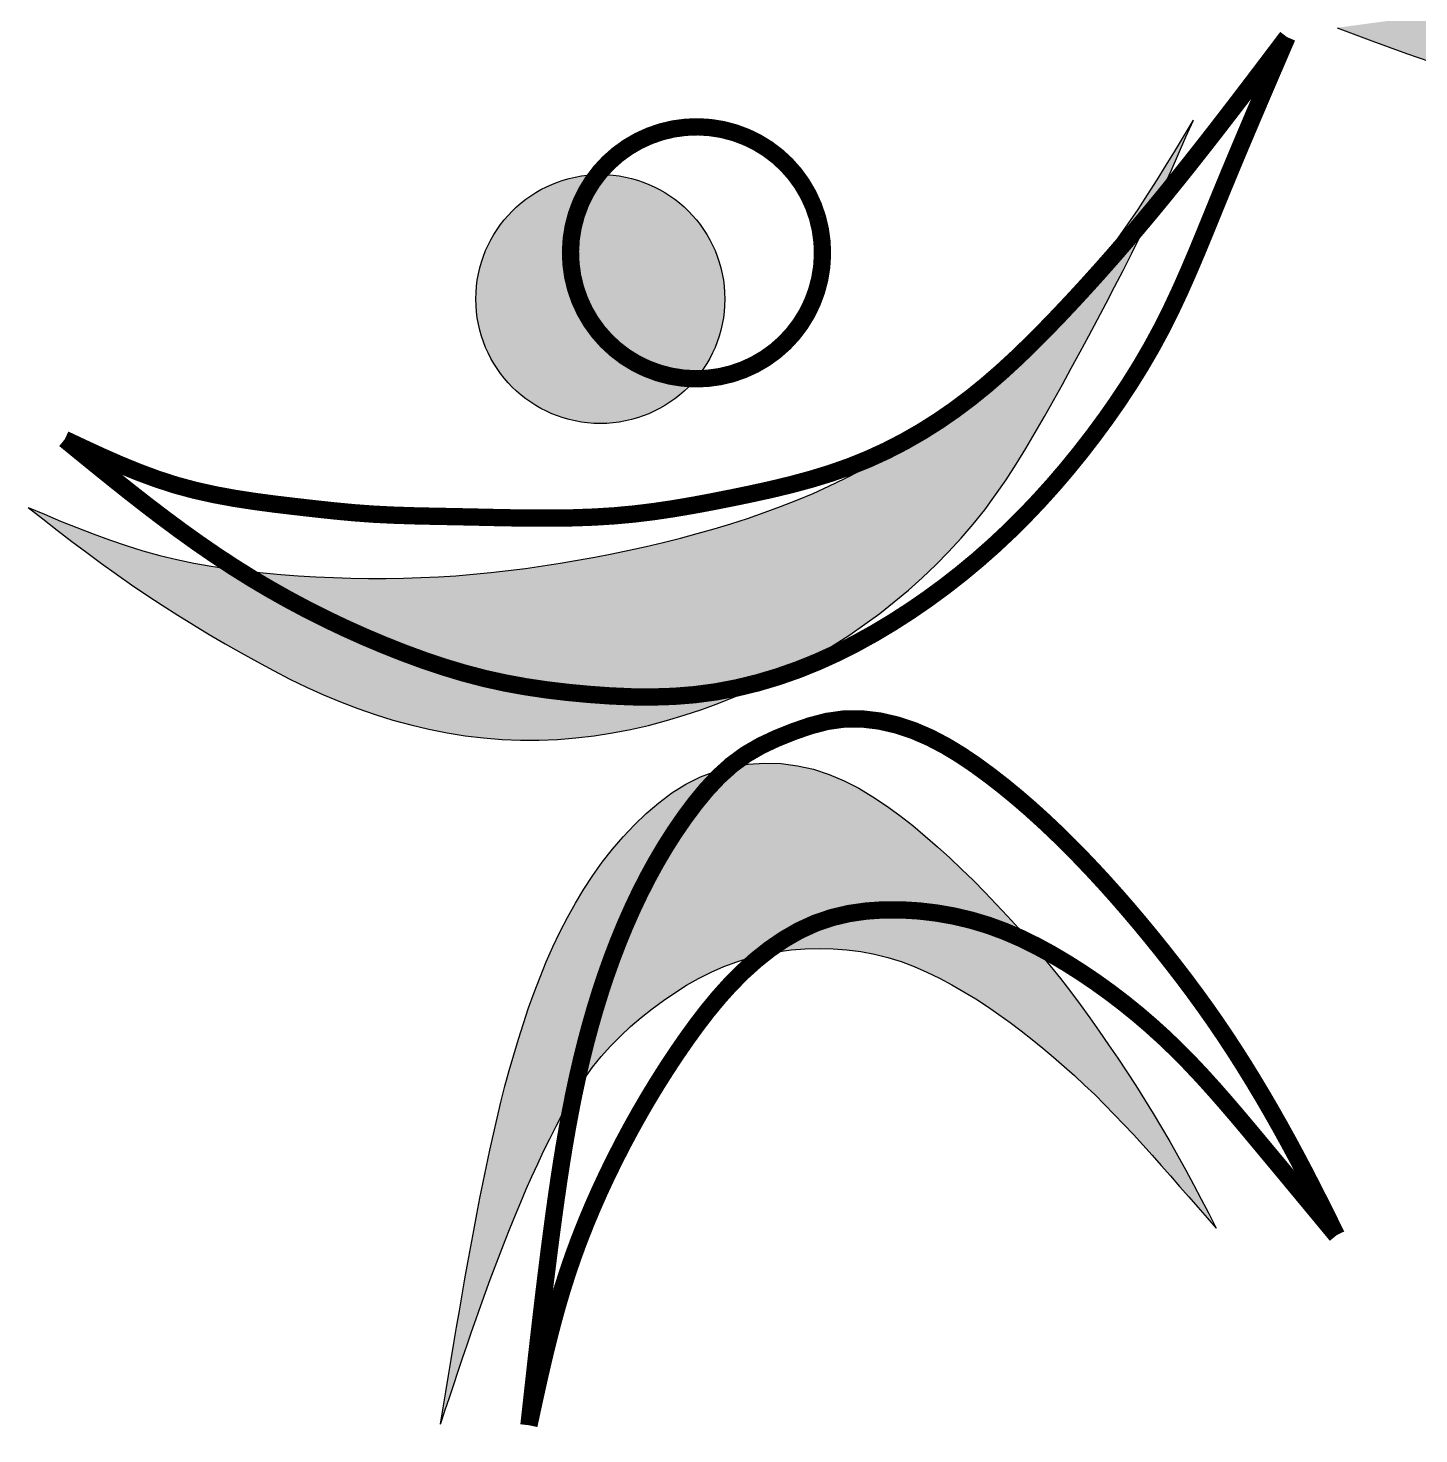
# Model space of a CAD drawing. Header units: millimetres. Extents: x -63 to 200, y -58 to -2.
# Drawn here: x 68.95 to 74.97, y -38.84 to -32.75 of the extents above; entities that cross this region are included whole.
import ezdxf

# ---------------------------------------------------------------- set-up
doc = ezdxf.new("R2010")
doc.units = ezdxf.units.MM

msp = doc.modelspace()

# ---------------------------------------------------------------- hatches: boundary and pattern name
at = {"true_color": 0xf1b432}
h = msp.add_hatch(color=40, dxfattribs=at)
h.dxf.hatch_style = 1
h.paths.add_polyline_path([(75.84218408596448, -33.11516543599858), (76.00008572384061, -33.14271823528684), (76.15858178113156, -33.16697216649609), (76.31744676873026, -33.18838960595647), (76.47648750065898, -33.20738003772288), (76.63566365527414, -33.22410264989991), (76.79498008385991, -33.23864266565503), (76.95444164441716, -33.25108529715793), (77.11405319494675, -33.2615157565783), (77.27381959344956, -33.2700192560858), (77.43374569792645, -33.27668100785014), (77.59383636637833, -33.28158622404101), (77.75409645680602, -33.28482011682806), (77.91453082721044, -33.28646789838101), (78.07513280697405, -33.28656924755052), (78.23579375030774, -33.28476108304284), (78.396351804507, -33.28047017804925), (78.55664465579947, -33.27312148473176), (78.71650999041273, -33.26213995525239), (78.8757854945744, -33.24695054177317), (79.03430885451209, -33.22697819645609), (79.19191775645339, -33.20164787146317), (79.3484716485705, -33.1705234988916), (79.50392381627296, -33.13376829060877), (79.65825283197381, -33.09170695076489), (79.81143726845416, -33.0446641858605), (79.96345569849505, -32.99296470239616), (80.1142866948776, -32.93693320687243), (80.2577064738159, -32.87938320825953), (80.21884445248108, -32.89024051893872), (80.05635711295928, -32.927603206007), (79.89266831547954, -32.95912577115632), (79.72842212752305, -32.98579310263296), (79.56372457951483, -33.00790680692557), (79.39864973425536, -33.0257278931431), (79.23327165454515, -33.03951737039452), (79.06766440318472, -33.04953624778879), (78.90190204297457, -33.05604553443487), (78.73605863671519, -33.05930623944173), (78.57020824720709, -33.05957937191834), (78.4044249372508, -33.05712594097364), (78.238773301422, -33.05220615314607), (78.07325558189808, -33.04507492969627), (77.9078488015774, -33.03598505418208), (77.74252991241251, -33.0251893041477), (77.57727586635603, -33.01294045713728), (77.41206361536054, -32.99949129069499), (77.24687011137864, -32.985094582365), (77.08167262886599, -32.97000134185378), (76.91648847320607, -32.95424314476076), (76.75141324396542, -32.93742238816949), (76.586551613191, -32.91909173732464), (76.42200825292984, -32.89880385747084), (76.25788783522893, -32.87611141385273), (76.09429503213528, -32.85056707171496), (75.9313345151183, -32.8217234989896), (75.76907564424263, -32.78929766454621), (75.6074571420406, -32.75361438248674), (75.4463875272731, -32.71513900247062), (75.28577531870106, -32.67433687415731), (75.24624522947522, -32.66381249263026), (75.14342287528729, -32.67805967682576), (75.01189547984193, -32.69609631501036), (74.88034521613011, -32.71399515957874), (74.74877970690741, -32.73180214173631), (74.61720657492924, -32.74956319268847), (74.76735664501273, -32.80559093085407), (74.91782391820401, -32.86053802021462), (75.06892559761093, -32.91332381196507), (75.22097888634131, -32.96286765730036), (75.37430057989496, -33.00809006635851), (75.52906602488463, -33.04831372786455), (75.68510235661013, -33.0838513923012)])
h.paths.add_polyline_path([(77.08167262886599, -32.97000134185378), (77.24687011137863, -32.985094582365), (77.41206361536054, -32.99949129069499), (77.57727586635603, -33.01294045713728), (77.74252991241251, -33.0251893041477), (77.9078488015774, -33.03598505418208), (78.07325558189808, -33.04507492969627), (78.238773301422, -33.05220615314607), (78.4044249372508, -33.05712594097364), (78.57020824720709, -33.05957937191834), (78.73605863671519, -33.05930623944173), (78.90190204297457, -33.05604553443487), (79.06766440318472, -33.04953624778879), (79.23327165454515, -33.03951737039452), (79.39864973425536, -33.0257278931431), (79.56372457951483, -33.00790680692557), (79.72842212752305, -32.98579310263296), (79.89266831547954, -32.95912577115632), (80.05635711295926, -32.927603206007), (80.21884445248108, -32.89024051893872), (80.2577064738159, -32.87938320825953), (80.2639088217259, -32.87689439453901), (80.41211553547888, -32.8129323884607), (80.5580382781699, -32.74427093547453), (80.70066055518457, -32.6699415189654), (80.83896587190851, -32.58897562231822), (80.97193773372733, -32.5004047289179), (81.0985605020681, -32.4032617842284), (81.21814922310548, -32.29714452790164), (81.33084857461796, -32.18306767183088), (81.43693125629424, -32.06226458338512), (81.53666996782296, -31.93596862993334), (81.63034191369381, -31.8054043959364), (81.71839398041823, -31.67146564067576), (81.80149037978615, -31.53462240927908), (81.88030954034143, -31.39531702879209), (81.95552989062794, -31.25399182626062), (82.02782558910094, -31.1110869718632), (82.0975537350079, -30.9668824857982), (82.16454137803375, -30.82139065458909), (82.22856514081083, -30.67459829351836), (82.28940164597145, -30.52649221786853), (82.34682751614801, -30.37705924292219), (82.40061938273118, -30.22628618875556), (82.45060021802206, -30.07418524025017), (82.49674752895237, -29.92085316717635), (82.53907099576035, -29.7664043494386), (82.5775802986842, -29.61095316694139), (82.6122851179621, -29.4546139995893), (82.64320221710574, -29.29750056135286), (82.67043881190367, -29.13971806233475), (82.6941645710963, -28.98136584112494), (82.71455040486174, -28.82254311959957), (82.73176722337817, -28.66334911963497), (82.74598593682376, -28.50388306310744), (82.75741020768105, -28.34424052340805), (82.76657009956664, -28.18448071405015), (82.77418303076857, -28.02464197793097), (82.78096864688686, -27.86476240983297), (82.7876465935215, -27.70488010453955), (82.79493177327649, -27.54503288820158), (82.80317258838642, -27.38523782924857), (82.81209646134953, -27.22547682527491), (82.82137069640027, -27.06572836891879), (82.83066259777331, -26.90597095281739), (82.83964079643057, -26.74618338794122), (82.8480211026887, -26.5863558054008), (82.85557818549032, -26.42649245875238), (82.86209041224053, -26.26659848895572), (82.8673361503445, -26.10667903697058), (82.87012900700022, -25.98783559122541), (82.83972841951903, -26.13926222423957), (82.80896867977351, -26.29147036665022), (82.77762623545944, -26.44353995961973), (82.74530590292613, -26.5954058474201), (82.71161249861439, -26.74700287432327), (82.6762047542604, -26.89826463218957), (82.63894939068338, -27.04911988145227), (82.59976327570975, -27.19949621766785), (82.55856327716586, -27.34932123639319), (82.51526626287824, -27.49852253318435), (82.46978910067325, -27.64702770359824), (82.42204883382772, -27.79476443516744), (82.37204279108457, -27.9417025033453), (82.319975512431, -28.08792030960238), (82.26608451747902, -28.23351354426497), (82.21060732584057, -28.37857789765918), (82.15378145712765, -28.52320906011111), (82.0958444309524, -28.66750272194699), (82.03700894199456, -28.81154084358121), (81.97701440989202, -28.95514363146226), (81.91517562795808, -29.09789644419025), (81.85079233021531, -29.23937631153201), (81.7831642506864, -29.37916026325438), (81.71159112339399, -29.51682532912434), (81.63538363359481, -29.65195339830842), (81.55428389555763, -29.78431779830625), (81.46859778499011, -29.91394201492203), (81.37866919054261, -30.04086640147272), (81.28484200086558, -30.16513131127527), (81.18746010460936, -30.28677709764666), (81.08686739042429, -30.40584411390387), (81.00314841393663, -30.500138406292), (80.98341462295767, -30.52588015913627), (80.89603602821398, -30.62550015201354), (80.80331042841851, -30.72066319582751), (80.70685043362059, -30.8124977493467), (80.60826865386949, -30.90213227133964), (80.60197204029885, -30.90773147213501), (80.54350887897306, -30.96194627611353), (80.4268684360288, -31.06454593800152), (80.30747958009813, -31.1639546435056), (80.21220879830722, -31.23886155909722), (80.20353043088222, -31.24582620964607), (80.19811644965408, -31.24994170718885), (80.18529790729745, -31.26002032155797), (80.16990561093768, -31.27138648738379), (80.0976333172168, -31.3263250685656), (79.98923317061647, -31.40377423812468), (79.87834600786707, -31.47768058257255), (79.76498831687654, -31.54755088903211), (79.6491765855529, -31.61289194462624), (79.53092730180406, -31.67321053647785), (79.52054895540988, -31.6779269064781), (79.3878654431495, -31.74050575409257), (79.2443751257901, -31.80100145967011), (79.09853263275224, -31.85553205217433), (78.95067260812685, -31.9040452701983), (78.8011290120653, -31.94650114969671), (78.65021204302354, -31.9832869663421), (78.6149228544512, -31.99072284007293), (78.52647680884724, -32.01673984621829), (78.39905573578717, -32.05458405996978), (78.27169918197319, -32.09222193224548), (78.14424088454166, -32.1291442862658), (78.0165145806291, -32.1648419452511), (77.888354007372, -32.19880573242175), (77.75960203761069, -32.23055522298413), (77.63025302489952, -32.26008673388449), (77.50042598896422, -32.28778893279088), (77.37024365843824, -32.3140621600857), (77.239828761955, -32.33930675615132), (77.10930142467674, -32.36391464165012), (76.97872090207167, -32.38808088244895), (76.84808502486095, -32.4118018945579), (76.7173889092811, -32.43506531524549), (76.58662767156868, -32.45785878178026), (76.4557964279602, -32.48016993143074), (76.32489029469214, -32.50198640146547), (76.19390438800119, -32.52329582915296), (76.06283402048656, -32.54408676702514), (75.93168014005902, -32.5643740342747), (75.8004500320768, -32.58420198947017), (75.66915131929544, -32.60361656381699), (75.5377916244703, -32.62266368852055), (75.40637857035694, -32.64138929478626), (75.27491977971079, -32.65983931381952), (75.24624522947524, -32.66381249263026), (75.28577531870106, -32.67433687415731), (75.4463875272731, -32.71513900247062), (75.6074571420406, -32.75361438248674), (75.76907564424263, -32.78929766454621), (75.9313345151183, -32.8217234989896), (76.09429503213528, -32.85056707171496), (76.25788783522893, -32.87611141385273), (76.42200825292984, -32.89880385747084), (76.586551613191, -32.91909173732464), (76.75141324396542, -32.93742238816949), (76.91648847320607, -32.95424314476076)])
h = msp.add_hatch(color=5)
h.dxf.hatch_style = 1
h.paths.add_polyline_path([(70.79944088320906, -35.12332016822012), (70.72383237133683, -35.12812098015667), (70.64815411439925, -35.13162477773153), (70.57241144214306, -35.13387426051447), (70.49660965461707, -35.13491296607585), (70.42075405187008, -35.13478443198598), (70.34484993395085, -35.13353219581526), (70.2689026009082, -35.131199795134), (70.19291735279093, -35.12783076751256), (70.11690228426049, -35.12346092493328), (70.04090727732125, -35.11801056004483), (69.96501436746689, -35.11131107854089), (69.88930641645399, -35.10319160194652), (69.85784643200856, -35.0991421992837), (69.91414273517812, -35.13433342210209), (69.99302248615929, -35.18112619673688), (70.07300899098679, -35.22611653857504), (70.15404805135745, -35.26929193856054), (70.23608546896808, -35.31063988763732), (70.31906704551555, -35.35014787674935), (70.40293858269666, -35.38780339684058), (70.48764588220827, -35.42359393885497), (70.57313936098006, -35.45748252038126), (70.65940802532444, -35.48922752975135), (70.74646010048623, -35.51848544239809), (70.8343039521226, -35.5449119891852), (70.92294794589064, -35.56816290097637), (71.01239247990911, -35.58793716643598), (71.10255897102974, -35.60436258369455), (71.19332368910767, -35.61781206545562), (71.2845623741933, -35.62866140086812), (71.37615076503886, -35.63728622355089), (71.46796279414663, -35.64384575426019), (71.55986699993645, -35.64785293068106), (71.65173091830547, -35.64870057489983), (71.74342208515088, -35.64578150900279), (71.83480803636985, -35.63848855507629), (71.92574680864867, -35.62628860079062), (72.01602779707656, -35.60918373405972), (72.10541023270596, -35.58741123254437), (72.19223054416426, -35.56163181829535), (72.23022738865781, -35.5424671488559), (72.30066305051965, -35.50455983991614), (72.37004546215584, -35.46475254342289), (72.43829859415939, -35.42303111237276), (72.50534641712326, -35.37938139976236), (72.57111290164046, -35.33378925858831), (72.63552201830396, -35.28624054184723), (72.69849726637396, -35.23672169159147), (72.75994487731256, -35.18524073058119), (72.81974924318294, -35.13183297571593), (72.87779335455487, -35.0765354954341), (72.9339602019981, -35.01938535817412), (72.98813277608241, -34.9604196323744), (73.04019406737756, -34.89967538647337), (73.09002706645332, -34.83718968890943), (73.13755605782329, -34.77301888665586), (73.18296539620108, -34.707340743338), (73.22654042387026, -34.64038016974629), (73.26856670681481, -34.57236218110815), (73.30932981101873, -34.50351179265103), (73.34911530246599, -34.43405401960234), (73.38820874714058, -34.36421387718953), (73.42688082348397, -34.29420328952084), (73.46524356796607, -34.22409468145985), (73.50331312536882, -34.15387615706805), (73.5411043088838, -34.0835346494955), (73.57863193170292, -34.01305709189212), (73.61590926144147, -33.94243012089184), (73.65290447510927, -33.87163172258232), (73.6895346189361, -33.80063007370824), (73.72571397955275, -33.72939282159098), (73.76135684358995, -33.65788761355154), (73.79637749767855, -33.58608209691118), (73.82221791820383, -33.53175601763034), (73.81327248888097, -33.54262863500082), (73.7576320612487, -33.60914813867087), (73.70141713819643, -33.67519076594439), (73.6445977044267, -33.74072745607455), (73.58714374464198, -33.80572914831455), (73.52902524354482, -33.87016678191758), (73.47021218583764, -33.93401129613687), (73.41067455622299, -33.99723363022557), (73.35035594032986, -34.05976674273293), (73.28906970890377, -34.12135625029469), (73.22658915354147, -34.18169010713328), (73.16268755475828, -34.24045625152812), (73.09713819306945, -34.29734262175862), (73.02971434899037, -34.3520371561042), (72.9601953827024, -34.40422936929303), (72.94628392080264, -34.41382241793038), (72.93460271627082, -34.42268236327781), (72.87316181250615, -34.4672247110465), (72.81079206447482, -34.51047847128746), (72.74747443073714, -34.55232135617812), (72.68317012805784, -34.59259764007891), (72.61784037320167, -34.6311515973503), (72.55144718542425, -34.66782887500202), (72.48400415202491, -34.70256332645525), (72.41560682100514, -34.73542899775608), (72.3463580334951, -34.76651240974432), (72.27636063062494, -34.79590008325976), (72.20571745352481, -34.82367853914222), (72.13452110432023, -34.84993074359618), (72.06281999849527, -34.87472432272209), (71.99065063451197, -34.89812276543437), (71.91804951065332, -34.92018956058524), (71.84505312520234, -34.94098819702695), (71.77169797644207, -34.96058216361174), (71.69802056265549, -34.97903494919185), (71.6240573821256, -34.99641004261952), (71.54984493313545, -35.012770932747), (71.47541971396802, -35.02818110842652), (71.40081814082717, -35.04270370340581), (71.32606771082722, -35.05636326417784), (71.25117911838724, -35.06911164260978), (71.17616119798406, -35.08089264377592), (71.10102278409451, -35.09165007275056), (71.0257727111954, -35.101327734608), (70.95041981376357, -35.10986943442254), (70.87497292627586, -35.11721897726848)])
h.paths.add_polyline_path([(70.60424285173934, -35.76960356840709), (70.68232786756931, -35.78803143915814), (70.76098532050065, -35.80360089268126), (70.84012613663394, -35.81619400771157), (70.91966124206975, -35.82569286298414), (70.99949587348144, -35.83200406836728), (71.07951158111742, -35.83513636261284), (71.15958375204363, -35.83512505829867), (71.23958777331205, -35.83200546806313), (71.31939903197461, -35.82581290454459), (71.39889291508327, -35.8165826803814), (71.47795217561159, -35.8043614988058), (71.55649628181753, -35.78925283923039), (71.63445611889445, -35.77137783611222), (71.71176257565185, -35.75085762950043), (71.78834654089925, -35.72781335944413), (71.86414237635447, -35.70236407200846), (71.93911196938897, -35.6746122167137), (72.01323031125635, -35.64465234211735), (72.08647247335253, -35.61257894845517), (72.15881352707339, -35.57848653596297), (72.19223054416427, -35.56163181829535), (72.10541023270596, -35.58741123254437), (72.01602779707656, -35.60918373405972), (71.92574680864867, -35.62628860079062), (71.83480803636985, -35.63848855507629), (71.74342208515088, -35.64578150900279), (71.65173091830547, -35.64870057489983), (71.55986699993645, -35.64785293068106), (71.46796279414663, -35.64384575426019), (71.37615076503886, -35.63728622355089), (71.2845623741933, -35.62866140086812), (71.19332368910767, -35.61781206545562), (71.10255897102974, -35.60436258369455), (71.01239247990911, -35.58793716643598), (70.92294794589064, -35.56816290097637), (70.8343039521226, -35.5449119891852), (70.74646010048623, -35.51848544239809), (70.65940802532444, -35.48922752975135), (70.57313936098006, -35.45748252038126), (70.48764588220827, -35.42359393885497), (70.40293858269666, -35.38780339684058), (70.31906704551555, -35.35014787674935), (70.23608546896808, -35.31063988763732), (70.15404805135745, -35.26929193856054), (70.07300899098679, -35.22611653857504), (69.99302248615929, -35.18112619673688), (69.91414273517812, -35.13433342210209), (69.85784643200856, -35.0991421992837), (69.81386628603914, -35.09348125178678), (69.7387768379789, -35.0820091495867), (69.66412093402985, -35.06860441687137), (69.58998143594859, -35.05309617516582), (69.51644120549167, -35.03531354599512), (69.44357462498, -35.01510968474039), (69.37135573010029, -34.99262216624756), (69.29969296472476, -34.96817447681794), (69.22849364060266, -34.94209331160765), (69.15766506948336, -34.91470536577285), (69.08711456311612, -34.88633733446965), (69.01674943325027, -34.85731591285418), (68.94647699163511, -34.82796779608259), (69.00966447432243, -34.8769575221886), (69.07295393345, -34.92580014892195), (69.13644734545798, -34.97434857690992), (69.20024668678667, -35.02245570677984), (69.26445393387627, -35.06997443915905), (69.32917106316702, -35.11675767467487), (69.39450005109914, -35.16265831395459), (69.46054044570009, -35.20753248745478), (69.52731419110944, -35.25133954008891), (69.5947511884532, -35.29416123550386), (69.66277599623474, -35.33608644312311), (69.73131317295746, -35.37720403237019), (69.8002872771247, -35.4176028726686), (69.86963622370847, -35.45734867740609), (69.93942190648634, -35.496292218602), (70.00977348604033, -35.53416764818929), (70.0808207898523, -35.57070796190026), (70.15269364540418, -35.60564615546721), (70.2255218801779, -35.63871522462242), (70.29940863742198, -35.66966633842179), (70.37431316585209, -35.69834866543547), (70.4501464269813, -35.72464426028086), (70.5268193469102, -35.74843520169303)])
h.paths.add_polyline_path([(73.79599503943194, -33.472813473687), (73.75437469781238, -33.53622224171062), (73.7118269045582, -33.59901916080285), (73.66830793864976, -33.66115212232653), (73.62377407906746, -33.72256901764455), (73.57818160323338, -33.78321773068522), (73.53148481179484, -33.84303671416465), (73.48363216015588, -33.90193653308587), (73.43457102849099, -33.95982262252099), (73.38424879697473, -34.01660041754206), (73.33261284578155, -34.07217535322123), (73.2796166020408, -34.12645644098418), (73.2252656359625, -34.17938353126525), (73.1695921605116, -34.23091223183686), (73.11262864583337, -34.28099835747059), (73.05442150929564, -34.32962375711467), (72.9950510739747, -34.3768335688201), (72.94628392080267, -34.41382241793037), (72.9601953827024, -34.40422936929303), (73.02971434899037, -34.3520371561042), (73.09713819306947, -34.29734262175862), (73.16268755475828, -34.24045625152812), (73.22658915354147, -34.18169010713329), (73.28906970890377, -34.12135625029469), (73.35035594032986, -34.05976674273293), (73.41067455622301, -33.99723363022554), (73.47021218583765, -33.93401129613685), (73.52902524354482, -33.8701667819176), (73.58714374464199, -33.80572914831454), (73.64459770442672, -33.74072745607454), (73.70141713819643, -33.67519076594439), (73.75763206124869, -33.60914813867088), (73.81327248888097, -33.5426286350008), (73.82221791820386, -33.53175601763029), (73.8306903005688, -33.51394395007492), (73.86426548839557, -33.44146493494951), (73.8972290458429, -33.36870394203861), (73.92973388050554, -33.2957314657887), (73.96193289997854, -33.22261800064574), (73.99397901185645, -33.14943404105698), (73.9551452913072, -33.21458295084462), (73.91612066578703, -33.27961354342013), (73.87671423032474, -33.3444075015713), (73.83673507994936, -33.40884650808596)])
h.paths.add_polyline_path([(71.07021619964021, -37.13010393404478), (71.04984381238289, -37.19810766905635), (71.03052690633082, -37.26643699277632), (71.0121744371495, -37.33504837184542), (70.99469536050442, -37.40389827290434), (70.97799863206113, -37.47294316259387), (70.9619932074851, -37.54213950755471), (70.94658930850002, -37.61144480176134), (70.93172060610031, -37.68083556692872), (70.9173414457897, -37.75030510095243), (70.90340688141724, -37.81984727650969), (70.88987196683199, -37.88945596627771), (70.876691755883, -37.95912504293378), (70.86382130241937, -38.02884837915502), (70.85121566029011, -38.09861984761874), (70.8388302004747, -38.16843334761656), (70.82663083268945, -38.23828366287771), (70.81459620305324, -38.30816664600265), (70.80270571929748, -38.37807821350857), (70.79093878915349, -38.44801428191233), (70.7792748203527, -38.51797076773108), (70.76769322062644, -38.58794358748164), (70.75617339770606, -38.65792865768123), (70.74469475932297, -38.72792189484677), (70.7332367132085, -38.79791921549531), (70.7521931851691, -38.74074263216459), (70.77118032944584, -38.68357890867525), (70.79022881835469, -38.62644090486887), (70.80936932421191, -38.56934148058674), (70.82863251933357, -38.51229349567022), (70.84804907603566, -38.45530980996096), (70.86764966663445, -38.39840328330013), (70.88746496344591, -38.34158677552941), (70.90752563878618, -38.28487314649012), (70.92786236497139, -38.22827525602364), (70.94850581431763, -38.17180596397135), (70.96948665914098, -38.11547813017488), (70.99083557494994, -38.05930461226158), (71.01258548931648, -38.00329670602268), (71.0347755286774, -37.94746140825358), (71.05744587679881, -37.8918049824777), (71.08063671744688, -37.83633369221829), (71.10438823438767, -37.78105380099878), (71.12874061138733, -37.72597157234245), (71.15373403221194, -37.67109326977273), (71.17940868062763, -37.61642515681292), (71.20581978717867, -37.56199111870629), (71.23314344359763, -37.50795658475283), (71.26161393550493, -37.45455513680876), (71.29146592116246, -37.40202079314164), (71.30987155937919, -37.37193762551849), (71.31062948241895, -37.36812616900927), (71.32658627121836, -37.29351923662114), (71.34372488172978, -37.21912862975966), (71.3621394658855, -37.144981994691), (71.38189619586886, -37.07114080819282), (71.4030525776353, -36.99767702543993), (71.42566611453353, -36.92466260475904), (71.4497943099123, -36.85216950447669), (71.47549466712034, -36.78026968291957), (71.5028246895064, -36.7090350984143), (71.5318418804192, -36.6385377092875), (71.56260374320746, -36.56884947386581), (71.59517718969391, -36.50004272631043), (71.62967551159669, -36.43219165349181), (71.66622626760959, -36.36537101219463), (71.70495702033953, -36.29965555935983), (71.74599533239343, -36.23512005192836), (71.78946876637818, -36.17183924684119), (71.83552639638968, -36.10995618961282), (71.88454478911339, -36.05033610470382), (71.93703722545857, -35.99427821811392), (71.98026606584266, -35.95509897280251), (71.92564805822809, -35.96972401322231), (71.85897981615129, -35.99482519469158), (71.79533022279956, -36.02636699685948), (71.73508739092813, -36.06387300192252), (71.67806182145851, -36.10639749187393), (71.62400881717465, -36.15294990111948), (71.57268386909517, -36.20254039294701), (71.5239009338416, -36.25440552110101), (71.4776149799629, -36.30832786558771), (71.43380180897304, -36.3641706758024), (71.39243722238604, -36.42179720114036), (71.35349521568736, -36.48107020783809), (71.31689646854656, -36.54183819878735), (71.2825008432716, -36.60393340667989), (71.25016488767773, -36.66718717749584), (71.21974514958015, -36.73143085721537), (71.19109817679409, -36.79649579181861), (71.16408144741195, -36.86221554826773), (71.13857669198866, -36.92848159485306), (71.1144915951086, -36.99524736358386), (71.09173511243729, -37.06246932110085)])
h.paths.add_polyline_path([(71.95983286289449, -36.81626900860214), (72.01632422557923, -36.79524366754703), (72.07393820692643, -36.77756146519877), (72.12972458776632, -36.76391467215124), (72.15812511872464, -36.74133411211753), (72.22125162711112, -36.6980814247972), (72.28732754200445, -36.660221526401), (72.35623345909029, -36.62864950261383), (72.42782290838666, -36.6041803466772), (72.50165421395232, -36.58675548141424), (72.57710408318918, -36.57577889151742), (72.65354656998483, -36.57064670942686), (72.73035572822674, -36.57075506758271), (72.80690859019182, -36.57550415976996), (72.88274941775808, -36.58452221479509), (72.9576752880903, -36.59778220150461), (73.03150429576786, -36.61528574818414), (73.1040545353701, -36.63703448311931), (73.17515103124522, -36.66301589417424), (73.24474566802782, -36.69295860662083), (73.2949165661122, -36.71754950495522), (73.28301029058584, -36.70347978299141), (73.23630426197887, -36.65003049643629), (73.18874800508449, -36.59732461008151), (73.14035293657697, -36.5453802092245), (73.09113047313053, -36.49421537916263), (73.04109203141935, -36.44384820519324), (72.99024902811767, -36.39429677261374), (72.93861287989974, -36.34557916672155), (72.88618244258117, -36.29772912503619), (72.83282127128749, -36.25094898473588), (72.77831046465339, -36.20554383292698), (72.72242994877212, -36.1618202178325), (72.66495964973691, -36.12008468767545), (72.60568290637664, -36.08065940510934), (72.54445231373889, -36.04418340363029), (72.48118494990601, -36.01159074863123), (72.41580034953289, -35.98382674516288), (72.34822418607278, -35.96183050716614), (72.27868607722064, -35.94623461429435), (72.20785304965193, -35.93723050986129), (72.13642607559203, -35.93497540236557), (72.06510613641704, -35.93962641145055), (71.99460250865421, -35.9512601096738), (71.98026606584266, -35.95509897280251), (71.93703722545857, -35.99427821811392), (71.88454478911339, -36.05033610470382), (71.83552639638968, -36.10995618961282), (71.78946876637818, -36.17183924684119), (71.74599533239343, -36.23512005192836), (71.70495702033953, -36.29965555935983), (71.66622626760959, -36.36537101219462), (71.62967551159669, -36.4321916534918), (71.59517718969391, -36.50004272631042), (71.56260374320746, -36.56884947386581), (71.5318418804192, -36.63853770928751), (71.5028246895064, -36.7090350984143), (71.47549466712034, -36.78026968291957), (71.4497943099123, -36.85216950447669), (71.42566611453353, -36.92466260475903), (71.4030525776353, -36.99767702543994), (71.38189619586886, -37.07114080819282), (71.3621394658855, -37.14498199469102), (71.34372488172978, -37.21912862975967), (71.32658627121836, -37.29351923662116), (71.31062948241895, -37.36812616900928), (71.30987155937919, -37.37193762551849), (71.3229340588321, -37.350587572019), (71.35625300677575, -37.30048949170838), (71.3916574232553, -37.25196057047735), (71.4293810878054, -37.20523428745353), (71.46951448597643, -37.16045620426067), (71.51184730137778, -37.11758732658355), (71.55613129470373, -37.07656539264006), (71.60211822664861, -37.03732814064808), (71.64955985790672, -36.99981330882552), (71.69820794917236, -36.96395863539024), (71.74786690667922, -36.92975218726627), (71.79866800687611, -36.89749451663631), (71.85086769477115, -36.86760587892794), (71.9046269029123, -36.84045592892393)])
h.paths.add_polyline_path([(73.15133968738417, -37.02383556981481), (73.2001071937133, -37.05909560187392), (73.24814477314787, -37.09534330832158), (73.2955160366596, -37.13247285984218), (73.34227224122783, -37.17039296939426), (73.38841199881341, -37.20907432004656), (73.43391990080049, -37.24850409893066), (73.47878053844967, -37.28866949332362), (73.52297850302149, -37.32955769050247), (73.56649838577653, -37.37115587774431), (73.60932477797533, -37.41345124232617), (73.6514594622601, -37.45641807922701), (73.69297957968539, -37.49997417004406), (73.73398291414513, -37.54402181573149), (73.77456725006884, -37.58846331684209), (73.81483037188598, -37.63320097392873), (73.85486989513196, -37.67813726536819), (73.89476066547967, -37.72319864333902), (73.9345319918319, -37.7683595045137), (73.9742077629873, -37.81359995225088), (74.01381186774552, -37.85890008991059), (74.05336819490532, -37.90424002085164), (74.09290063326598, -37.94959984843337), (74.06062217037146, -37.8864455898693), (74.02812008384464, -37.82340994048742), (73.99517075005319, -37.76061150947002), (73.96155427916672, -37.6981670808554), (73.92716154591622, -37.63613929514308), (73.89201008245848, -37.57452888059988), (73.85612435124874, -37.51333317784893), (73.81952881474217, -37.45254952751324), (73.78224793539387, -37.3921752702159), (73.7443061756591, -37.33220774657998), (73.70572799799292, -37.2726442972285), (73.66653786485064, -37.21348226278462), (73.62675895626151, -37.15471982766316), (73.58638072780523, -37.09637736579987), (73.5453563793257, -37.03849910614952), (73.50363732115245, -36.98113045510593), (73.46117496361487, -36.92431681906259), (73.41792071704238, -36.86810360441315), (73.37382599624068, -36.81253621551315), (73.3288546742312, -36.75765438444951), (73.29491656611222, -36.71754950495522), (73.24474566802782, -36.69295860662083), (73.17515103124522, -36.66301589417424), (73.1040545353701, -36.63703448311931), (73.03150429576786, -36.61528574818414), (72.9576752880903, -36.59778220150461), (72.88274941775808, -36.58452221479509), (72.80690859019182, -36.57550415976996), (72.73035572822674, -36.57075506758271), (72.65354656998483, -36.57064670942686), (72.57710408318918, -36.57577889151742), (72.50165421395232, -36.58675548141424), (72.42782290838666, -36.6041803466772), (72.35623345909029, -36.62864950261383), (72.28732754200445, -36.660221526401), (72.22125162711112, -36.6980814247972), (72.15812511872464, -36.74133411211753), (72.1299903935268, -36.76370333656245), (72.19181816718371, -36.75218636172077), (72.25171401982148, -36.74432898221244), (72.31200030748275, -36.73958132561496), (72.37249179393258, -36.73786152206364), (72.43299371176319, -36.73915746475506), (72.49329526986115, -36.7435743317964), (72.55318414146423, -36.75122854141871), (72.6124479998102, -36.7622365118531), (72.6708745213893, -36.77671465409398), (72.72829298594937, -36.79468681409986), (72.78467825949778, -36.81585291614331), (72.84003703541168, -36.83984207029145), (72.89437600706822, -36.86628338661143), (72.94770186784454, -36.8948059751704), (73.00002149731135, -36.92503981312373), (73.05136045015497, -36.95670184612418), (73.10177864318865, -36.98966904145972)])
h = msp.add_hatch(color=5)
h.dxf.hatch_style = 1
edge = h.paths.add_edge_path()
edge.add_arc((71.42512950161472, -33.92467930889688), 0.5391965242954224, 0, 360)

# ---------------------------------------------------------------- linework, layer by layer
at = {"color": 18, "true_color": 0x000000, "const_width": 0.075}
for points in [[(69.10491010757846, -34.53253625002537), (69.18387559442309, -34.5697153081969), (69.2630552194629, -34.60618698880838), (69.3426631208931, -34.6412439142998), (69.4229134369089, -34.6741787071111), (69.50402030570548, -34.70428398968227), (69.58619786547804, -34.73085238445325), (69.66960171606404, -34.75335338978211), (69.75409262187003, -34.77214736071578), (69.8394387304138, -34.78787449782231), (69.92540815586115, -34.80117510244425), (70.01176901237781, -34.81268947592418), (70.09828941412955, -34.82305791960466), (70.18474295944571, -34.8328998092073), (70.27106110939957, -34.84223217227503), (70.35735312802073, -34.85039360340165), (70.443736492775, -34.85669812932381), (70.53027196688296, -34.86097704912209), (70.61694225254601, -34.86377363126412), (70.70372436908562, -34.86568297593274), (70.79059533582328, -34.8673001833108), (70.8775309695002, -34.86913460985909), (70.96449843131715, -34.87107847382033), (71.05146109209956, -34.87275374046867), (71.13838230662148, -34.87378123062116), (71.225225429657, -34.87378176509482), (71.31195381598022, -34.87237616470671), (71.39853082036518, -34.86918525027386), (71.48491979758597, -34.86382984261331), (71.57108448452054, -34.85593485576976), (71.65701538542635, -34.84541194514564), (71.74274686774626, -34.83264264364156), (71.82831736385718, -34.81805202912712), (71.91376530613606, -34.80206517947194), (71.99912911461756, -34.78510712561208), (72.08439687978316, -34.76741151173461), (72.16939175910406, -34.74858479599635), (72.2539031768302, -34.72810516020076), (72.33772055721157, -34.7054507861513), (72.42063332449808, -34.68009985565141), (72.5024309029397, -34.65153055050455), (72.58290468738254, -34.61923987689497), (72.66188485773324, -34.58309534042743), (72.7392370605876, -34.54330324694686), (72.8148282477986, -34.50008237093986), (72.8885253712192, -34.45365148689305), (72.9601953827024, -34.40422936929303), (73.02971434899037, -34.3520371561042), (73.09713819306947, -34.29734262175862), (73.16268755475828, -34.24045625152812), (73.22658915354147, -34.18169010713328), (73.28906970890377, -34.12135625029469), (73.35035594032986, -34.05976674273293), (73.410674556223, -33.99723363022557), (73.47021218583765, -33.93401129613685), (73.52902524354482, -33.87016678191758), (73.58714374464199, -33.80572914831455), (73.6445977044267, -33.74072745607455), (73.70141713819643, -33.67519076594439), (73.7576320612487, -33.60914813867088), (73.813272488881, -33.54262863500079), (73.86836931583842, -33.47566184154524), (73.92296472303384, -33.40828409346169), (73.97710871131233, -33.34053640182378), (74.03085143833131, -33.2724598714709), (74.08424306174823, -33.20409560724242), (74.13733373922051, -33.1354847139777), (74.19017362840562, -33.06666829651612), (74.24281288696098, -32.99768745969705), (74.29530167254401, -32.92858330835987), (74.34769014281218, -32.85939694734395), (74.4000284554229, -32.79016948148864)], [(69.10491010757846, -34.53253625002537), (69.17609606475608, -34.59075321949752), (69.24740113817857, -34.64879470321816), (69.3189444440908, -34.70648521543575), (69.39084509873764, -34.76364927039879), (69.46322221836398, -34.82011138235576), (69.53619491921467, -34.87569606555515), (69.60988231753457, -34.93022783424542), (69.68440352956858, -34.98353120267508), (69.75987767156155, -35.03543068509259), (69.83642385975837, -35.08575079574645), (69.91414273517812, -35.13433342210209), (69.99302248615929, -35.18112619673688), (70.07300899098679, -35.22611653857504), (70.15404805135745, -35.26929193856054), (70.23608546896808, -35.31063988763732), (70.31906704551555, -35.35014787674935), (70.40293858269666, -35.38780339684058), (70.48764588220827, -35.42359393885497), (70.57313936098006, -35.45748252038126), (70.65940802532444, -35.48922752975135), (70.74646010048623, -35.51848544239809), (70.8343039521226, -35.5449119891852), (70.92294794589064, -35.56816290097637), (71.01239247990911, -35.58793716643598), (71.10255897102974, -35.60436258369455), (71.19332368910767, -35.61781206545562), (71.2845623741933, -35.62866140086812), (71.37615076503886, -35.63728622355089), (71.46796279414663, -35.64384575426019), (71.55986699993645, -35.64785293068106), (71.65173091830547, -35.64870057489983), (71.74342208515088, -35.64578150900279), (71.83480803636985, -35.63848855507629), (71.92574680864867, -35.62628860079062), (72.01602779707656, -35.60918373405972), (72.10541023270596, -35.58741123254437), (72.19365321672781, -35.56120938643879), (72.28051585033305, -35.53081648593719), (72.36577283295281, -35.49647450252987), (72.44936136602543, -35.45846375934125), (72.53131519238173, -35.41708736395378), (72.61166932900615, -35.37264872465931), (72.69045879288313, -35.32545124974963), (72.76770759272475, -35.27577019721044), (72.84338017547213, -35.2237285139265), (72.91742093619985, -35.16939787023679), (72.9897742548252, -35.11284989772028), (73.06038451126555, -35.05415622795593), (73.12919608544091, -34.9933884925237), (73.19616608537103, -34.93062296234613), (73.26130162143467, -34.86595413401025), (73.32462208114251, -34.79948097906968), (73.38614685200525, -34.73130246907807), (73.44589532153364, -34.66151757558906), (73.50388687723834, -34.5902252701563), (73.56014090663008, -34.5175245243334), (73.61465961279474, -34.44350435646074), (73.6673267832263, -34.36818519860616), (73.71797631484063, -34.29155858623083), (73.76644192992501, -34.2136159536511), (73.8125573507667, -34.13434873518331), (73.85615652037366, -34.05374844996266), (73.89721861429683, -33.9718624272906), (73.93611873154808, -33.88889014249403), (73.97329881277929, -33.80505675689948), (74.00920079864235, -33.72058743183346), (74.04426662978912, -33.63570732862247), (74.07893824687149, -33.55064160859302), (74.11365556140603, -33.46561439158445), (74.14869183617286, -33.38076426222224), (74.18403224573379, -33.29608193910013), (74.2196333422611, -33.2115434498981), (74.25545167792707, -33.12712482229613), (74.29144380490398, -33.04280208397422), (74.32756627536406, -32.95855126261235), (74.3637756414796, -32.87434838589049), (74.40002845542288, -32.79016948148866)], [(71.11584629510958, -38.80313098037573), (71.12420536744482, -38.72736217743076), (71.13259057658297, -38.65159608089569), (71.14102805932698, -38.57583539718039), (71.14954395247979, -38.50008283269478), (71.15816439284428, -38.42434109384874), (71.16691551722343, -38.34861288705216), (71.17582346242011, -38.27290091871493), (71.1849143652373, -38.19720789524695), (71.1942143624779, -38.12153652305811), (71.20374959094484, -38.04588950855831), (71.21354618744104, -37.97026955815743), (71.22364077125123, -37.89468195794607), (71.23411887390263, -37.81914403104681), (71.24508028180703, -37.74367660863035), (71.25662478302999, -37.66830052227438), (71.26885216563709, -37.59303660355659), (71.28186221769388, -37.51790568405467), (71.29575472726599, -37.44292859534634), (71.31062948241895, -37.36812616900926), (71.32658627121836, -37.29351923662114), (71.34372488172978, -37.21912862975967), (71.3621394658855, -37.14498199469101), (71.38189619586886, -37.07114080819282), (71.4030525776353, -36.99767702543994), (71.42566611453353, -36.92466260475903), (71.4497943099123, -36.85216950447669), (71.47549466712034, -36.78026968291957), (71.5028246895064, -36.7090350984143), (71.5318418804192, -36.6385377092875), (71.56260374320746, -36.56884947386581), (71.59517718969391, -36.50004272631043), (71.62967551159669, -36.43219165349181), (71.66622626760959, -36.36537101219463), (71.70495702033953, -36.29965555935983), (71.74599533239343, -36.23512005192836), (71.78946876637818, -36.17183924684119), (71.83552639638968, -36.10995618961282), (71.88454478911339, -36.05033610470382), (71.93703722545857, -35.99427821811392), (71.99351885294877, -35.94308768144061), (72.05450477353816, -35.89806957384312), (72.12014399108514, -35.85994701647409), (72.18933410591036, -35.8274538704575), (72.2607059862782, -35.79890058059833), (72.33325850403031, -35.77368944617562), (72.407030675204, -35.75430883998486), (72.48223642861016, -35.74376573481207), (72.55858695163566, -35.74355152175325), (72.63498458763524, -35.75271922270244), (72.71025852424397, -35.77010132179011), (72.78325651235366, -35.79453351629251), (72.8534567244543, -35.82496062423331), (72.92110709048279, -35.86046070226296), (72.98650231960048, -35.90011990412749), (73.04993712096868, -35.9430243835729), (73.11170535568455, -35.98826346384144), (73.17202834475285, -36.03519757448074), (73.2310003526209, -36.08366199739549), (73.28870280668222, -36.1335399908042), (73.34521713433033, -36.18471481292541), (73.40062476295871, -36.23706972197763), (73.45500711957082, -36.29048797670873), (73.50843755956036, -36.34486379030803), (73.56096060787509, -36.40013050340524), (73.61261435512209, -36.45623018904045), (73.6634368919084, -36.51310492025367), (73.7134663088411, -36.57069677008496), (73.76274069652727, -36.62894781157436), (73.81129814557397, -36.68780011776192), (73.85917647975616, -36.74719600495696), (73.90637928349746, -36.80710900528693), (73.95284256629974, -36.86757425854363), (73.99849442128556, -36.92863412183601), (74.04326294157744, -36.99033095227303), (74.08707668862867, -37.05270675213188), (74.12990197800976, -37.11577491920053), (74.17176999612919, -37.17949970173537), (74.21271832435575, -37.24384050283716), (74.25278454405824, -37.30875672560666), (74.29200623660545, -37.37420777314465), (74.33042098336615, -37.44015304855188), (74.36806636570913, -37.50655195492914), (74.40497996500318, -37.57336389537719), (74.44119936261708, -37.6405482729968), (74.47676213991963, -37.70806449088874), (74.51170605495258, -37.77587190358394), (74.54610972708399, -37.84391863227297), (74.58014467533512, -37.91212725875454), (74.6139952616461, -37.98041683413238)], [(71.11584629510958, -38.80313098037573), (71.1318883777781, -38.72888207276391), (71.14812292310982, -38.65469116508581), (71.16474239376797, -38.58061625727515), (71.18193925241576, -38.50671534926565), (71.1999059617164, -38.43304644099103), (71.21883498433309, -38.35966753238501), (71.23891878292905, -38.28663662338131), (71.26034982016749, -38.21401171391366), (71.28332038179241, -38.14185077532815), (71.3079562113951, -38.07020102671078), (71.33421688304492, -37.99908283652951), (71.3620364592755, -37.92851245095306), (71.3913490026205, -37.85850611615011), (71.42208857561356, -37.78908007828937), (71.45418924078834, -37.72025058353955), (71.48758506067846, -37.65203387806933), (71.52221011899124, -37.58444621221163), (71.55801615637077, -37.51750730888332), (71.59500460087166, -37.45124666300795), (71.63318555684104, -37.38569547587264), (71.67256912862604, -37.32088494876453), (71.71316542057379, -37.25684628297075), (71.7549845370314, -37.19361067977844), (71.79803710444055, -37.1312097804116), (71.84244312469134, -37.06976739003721), (71.88856599121677, -37.00961240486069), (71.93680193103307, -36.95110138792251), (71.98754717115646, -36.89459090226313), (72.0411979386032, -36.84043751092305), (72.09806742115937, -36.78908450267708), (72.15812511872464, -36.74133411211753), (72.22125162711112, -36.6980814247972), (72.28732754200445, -36.660221526401), (72.35623345909029, -36.62864950261383), (72.42782290838666, -36.6041803466772), (72.50165421395232, -36.58675548141424), (72.57710408318918, -36.57577889151742), (72.65354656998483, -36.57064670942686), (72.73035572822674, -36.57075506758271), (72.80690859019182, -36.57550415976996), (72.88274941775808, -36.58452221479509), (72.9576752880903, -36.59778220150461), (73.03150429576786, -36.61528574818414), (73.1040545353701, -36.63703448311931), (73.17515103124522, -36.66301589417424), (73.24474566802782, -36.69295860662083), (73.31290138611472, -36.72636463279088), (73.37968487721459, -36.76272833034093), (73.44516283303605, -36.80154405692754), (73.5093912327123, -36.84235415793272), (73.57236068081485, -36.8849938286268), (73.63403712512707, -36.92940871607457), (73.69438646807464, -36.97554467052357), (73.75337461208329, -37.02334754222136), (73.8109674595787, -37.0727631814155), (73.86713091298661, -37.12373743835355), (73.92183107345507, -37.17621603743232), (73.97509554478938, -37.23010575345892), (74.02710016755428, -37.28521948300466), (74.07804266621879, -37.34135626357954), (74.12812076525199, -37.39831513269359), (74.17753218912294, -37.45589512785681), (74.22647466230069, -37.51389528657921), (74.27514590479197, -37.5721146510985), (74.32370755149927, -37.63039049445557), (74.37219784633206, -37.68869081778194), (74.42062868126939, -37.74701154108273), (74.46901194829037, -37.80534858436305), (74.5173595393741, -37.86369786762801), (74.56568334649964, -37.92205531088274), (74.6139952616461, -37.98041683413236)]]:
    msp.add_lwpolyline(points, dxfattribs=at)
at = {"color": 30, "true_color": 0xf8991e}
msp.add_lwpolyline([(74.61720657492924, -32.74956319268847), (74.76735664501271, -32.80559093085407), (74.91782391820401, -32.86053802021462), (75.06892559761093, -32.91332381196507)], dxfattribs=at)
at = {"color": 5}
for points in [[(68.94647699163511, -34.82796779608259), (69.01674943325027, -34.85731591285418), (69.08711456311612, -34.88633733446965), (69.15766506948336, -34.91470536577285), (69.22849364060266, -34.94209331160765), (69.29969296472476, -34.96817447681794), (69.37135573010029, -34.99262216624756), (69.44357462498, -35.01510968474039), (69.51644120549167, -35.03531354599512), (69.58998143594859, -35.05309617516582), (69.66412093402985, -35.06860441687137), (69.7387768379789, -35.0820091495867), (69.81386628603914, -35.09348125178678), (69.88930641645399, -35.10319160194652), (69.96501436746689, -35.11131107854089), (70.04090727732125, -35.11801056004483), (70.11690228426049, -35.12346092493328), (70.19291735279093, -35.12783076751256), (70.2689026009082, -35.131199795134), (70.34484993395085, -35.13353219581526), (70.42075405187008, -35.13478443198598), (70.49660965461707, -35.13491296607585), (70.57241144214306, -35.13387426051447), (70.64815411439925, -35.13162477773153), (70.72383237133683, -35.12812098015667), (70.79944088320906, -35.12332016822012), (70.87497292627586, -35.11721897726848), (70.95041981376357, -35.10986943442254), (71.0257727111954, -35.101327734608), (71.10102278409451, -35.09165007275056), (71.17616119798406, -35.08089264377592), (71.25117911838724, -35.06911164260978), (71.32606771082722, -35.05636326417784), (71.40081814082717, -35.04270370340581), (71.47541971396802, -35.02818110842652), (71.54984493313545, -35.012770932747), (71.6240573821256, -34.99641004261952), (71.69802056265549, -34.97903494919185), (71.77169797644207, -34.96058216361174), (71.84505312520234, -34.94098819702695), (71.91804951065332, -34.92018956058524), (71.99065063451197, -34.89812276543437), (72.06281999849527, -34.87472432272209), (72.13452110432023, -34.84993074359618), (72.20571745352481, -34.82367853914222), (72.27636063062494, -34.79590008325976), (72.3463580334951, -34.76651240974432), (72.41560682100514, -34.73542899775608), (72.48400415202491, -34.70256332645525), (72.55144718542425, -34.66782887500202), (72.61784037320167, -34.6311515973503), (72.68317012805784, -34.59259764007891), (72.74747443073714, -34.55232135617812), (72.81079206447482, -34.51047847128746), (72.87316181250615, -34.4672247110465), (72.93460271627082, -34.42268236327781), (72.9950510739747, -34.3768335688201), (73.05442150929564, -34.32962375711467), (73.11262864583337, -34.28099835747059), (73.1695921605116, -34.23091223183686), (73.2252656359625, -34.17938353126524), (73.2796166020408, -34.12645644098418), (73.33261284578155, -34.07217535322124), (73.38424879697473, -34.01660041754207), (73.434571028491, -33.95982262252098), (73.48363216015588, -33.90193653308588), (73.53148481179484, -33.84303671416466), (73.57818160323339, -33.78321773068521), (73.62377407906746, -33.72256901764455), (73.66830793864976, -33.66115212232653), (73.7118269045582, -33.59901916080285), (73.75437469781238, -33.53622224171063), (73.79599503943193, -33.47281347368701), (73.83673507994936, -33.40884650808596), (73.87671423032472, -33.34440750157128), (73.91612066578702, -33.2796135434201), (73.95514529130726, -33.21458295084459), (73.9939790118565, -33.14943404105691)], [(68.94647699163511, -34.82796779608259), (69.00966447432242, -34.8769575221886), (69.07295393344997, -34.92580014892194), (69.13644734545798, -34.97434857690992), (69.20024668678667, -35.02245570677985), (69.26445393387627, -35.06997443915906), (69.32917106316702, -35.11675767467487), (69.39450005109914, -35.16265831395459), (69.46054044570009, -35.20753248745478), (69.52731419110944, -35.25133954008891), (69.5947511884532, -35.29416123550386), (69.66277599623474, -35.33608644312311), (69.73131317295746, -35.37720403237019), (69.80028727712468, -35.4176028726686), (69.86963622370847, -35.45734867740609), (69.93942190648634, -35.49629221860199), (70.00977348604033, -35.53416764818929), (70.0808207898523, -35.57070796190026), (70.15269364540418, -35.60564615546721), (70.2255218801779, -35.63871522462242), (70.29940863742198, -35.66966633842179), (70.37431316585209, -35.69834866543547), (70.4501464269813, -35.72464426028086), (70.5268193469102, -35.74843520169303), (70.60424285173934, -35.76960356840709), (70.68232786756931, -35.78803143915814), (70.76098532050065, -35.80360089268126), (70.84012613663394, -35.81619400771157), (70.91966124206975, -35.82569286298414), (70.99949587348144, -35.83200406836728), (71.07951158111742, -35.83513636261284), (71.15958375204363, -35.83512505829867), (71.23958777331205, -35.83200546806313), (71.31939903197461, -35.82581290454459), (71.39889291508327, -35.8165826803814), (71.47795217561159, -35.8043614988058), (71.55649628181753, -35.78925283923039), (71.63445611889445, -35.77137783611222), (71.71176257565185, -35.75085762950043), (71.78834654089925, -35.72781335944413), (71.86414237635447, -35.70236407200846), (71.93911196938897, -35.6746122167137), (72.01323031125635, -35.64465234211735), (72.08647247335253, -35.61257894845517), (72.15881352707339, -35.57848653596297), (72.23022738865781, -35.5424671488559), (72.30066305051965, -35.50455983991614), (72.37004546215584, -35.46475254342289), (72.43829859415939, -35.42303111237276), (72.50534641712326, -35.37938139976236), (72.57111290164046, -35.33378925858831), (72.63552201830396, -35.28624054184723), (72.69849726637396, -35.23672169159147), (72.75994487731256, -35.18524073058119), (72.81974924318294, -35.13183297571593), (72.87779335455487, -35.0765354954341), (72.9339602019981, -35.01938535817412), (72.98813277608241, -34.9604196323744), (73.04019406737756, -34.89967538647336), (73.09002706645332, -34.83718968890943), (73.13755605782329, -34.77301888665585), (73.18296539620108, -34.70734074333799), (73.22654042387026, -34.64038016974628), (73.26856670681482, -34.57236218110814), (73.30932981101874, -34.50351179265101), (73.34911530246599, -34.43405401960234), (73.38820874714057, -34.36421387718955), (73.42688082348391, -34.29420328952099), (73.46524356796611, -34.22409468145982), (73.50331312536885, -34.15387615706802), (73.54110430888387, -34.08353464949548), (73.5786319317029, -34.01305709189207), (73.61590926144146, -33.94243012089186), (73.65290447510927, -33.87163172258227), (73.68953461893611, -33.80063007370826), (73.72571397955275, -33.72939282159097), (73.76135684358997, -33.65788761355155), (73.79637749767855, -33.58608209691117), (73.8306903005688, -33.51394395007492), (73.86426548839559, -33.44146493494952), (73.89722904584286, -33.36870394203866), (73.92973388050554, -33.29573146578868), (73.96193289997845, -33.22261800064598), (73.99397901185648, -33.14943404105691)], [(70.7332367132085, -38.79791921549531), (70.74469475932297, -38.72792189484677), (70.75617339770606, -38.65792865768123), (70.76769322062644, -38.58794358748164), (70.77927482035271, -38.517970767731), (70.7909387891535, -38.44801428191231), (70.80270571929748, -38.37807821350853), (70.81459620305324, -38.30816664600265), (70.82663083268945, -38.23828366287766), (70.8388302004747, -38.16843334761655), (70.85121566029011, -38.09861984761875), (70.86382130241937, -38.02884837915502), (70.87669175588302, -37.95912504293375), (70.88987196683199, -37.88945596627771), (70.90340688141724, -37.81984727650968), (70.9173414457897, -37.75030510095242), (70.93172060610031, -37.68083556692871), (70.94658930850002, -37.61144480176134), (70.9619932074851, -37.54213950755471), (70.97799863206113, -37.47294316259387), (70.99469536050442, -37.40389827290435), (71.0121744371495, -37.33504837184541), (71.03052690633082, -37.26643699277632), (71.04984381238289, -37.19810766905635), (71.07021619964021, -37.13010393404478), (71.09173511243729, -37.06246932110085), (71.1144915951086, -36.99524736358386), (71.13857669198866, -36.92848159485306), (71.16408144741195, -36.86221554826773), (71.19109817679409, -36.79649579181861), (71.21974514958015, -36.73143085721537), (71.25016488767773, -36.66718717749584), (71.2825008432716, -36.60393340667988), (71.31689646854656, -36.54183819878735), (71.35349521568736, -36.48107020783809), (71.39243722238604, -36.42179720114036), (71.43380180897304, -36.3641706758024), (71.4776149799629, -36.30832786558771), (71.5239009338416, -36.25440552110102), (71.57268386909517, -36.20254039294701), (71.62400881717465, -36.15294990111948), (71.67806182145851, -36.10639749187393), (71.73508739092813, -36.06387300192252), (71.79533022279956, -36.02636699685948), (71.85897981615129, -35.99482519469158), (71.92564805822809, -35.96972401322231), (71.99460250865421, -35.9512601096738), (72.06510613641704, -35.93962641145055), (72.13642607559203, -35.93497540236557), (72.20785304965193, -35.93723050986129), (72.27868607722064, -35.94623461429435), (72.34822418607278, -35.96183050716614), (72.41580034953289, -35.98382674516288), (72.48118494990601, -36.01159074863123), (72.54445231373889, -36.04418340363029), (72.60568290637664, -36.08065940510934), (72.66495964973691, -36.12008468767545), (72.72242994877212, -36.1618202178325), (72.77831046465339, -36.20554383292698), (72.83282127128749, -36.25094898473588), (72.88618244258117, -36.29772912503619), (72.93861287989974, -36.34557916672155), (72.99024902811769, -36.39429677261376), (73.04109203141935, -36.44384820519324), (73.09113047313053, -36.49421537916263), (73.14035293657699, -36.54538020922451), (73.1887480050845, -36.59732461008153), (73.23630426197886, -36.65003049643629), (73.28301029058582, -36.7034797829914), (73.32885467423117, -36.75765438444949), (73.37382599624068, -36.81253621551316), (73.41792071704239, -36.86810360441315), (73.46117496361487, -36.9243168190626), (73.50363732115247, -36.98113045510594), (73.54535637932572, -37.03849910614955), (73.58638072780522, -37.09637736579984), (73.62675895626153, -37.15471982766319), (73.66653786485065, -37.21348226278462), (73.70572799799294, -37.27264429722852), (73.74430617565908, -37.33220774657996), (73.78224793539387, -37.39217527021589), (73.81952881474216, -37.45254952751324), (73.85612435124875, -37.51333317784894), (73.8920100824585, -37.57452888059991), (73.92716154591622, -37.63613929514309), (73.96155427916672, -37.6981670808554), (73.99517075005318, -37.76061150947), (74.02812008384464, -37.82340994048744), (74.06062217037147, -37.88644558986933), (74.09290063326601, -37.94959984843342)], [(70.7332367132085, -38.79791921549531), (70.7521931851691, -38.74074263216459), (70.7711803294458, -38.68357890867529), (70.7902288183547, -38.62644090486884), (70.80936932421193, -38.56934148058669), (70.82863251933355, -38.51229349567024), (70.84804907603568, -38.45530980996092), (70.86764966663443, -38.39840328330018), (70.88746496344591, -38.34158677552942), (70.90752563878618, -38.28487314649009), (70.92786236497139, -38.22827525602361), (70.94850581431763, -38.1718059639714), (70.96948665914098, -38.11547813017489), (70.99083557494994, -38.05930461226157), (71.01258548931648, -38.00329670602267), (71.0347755286774, -37.9474614082536), (71.05744587679882, -37.89180498247768), (71.08063671744688, -37.83633369221829), (71.10438823438767, -37.78105380099877), (71.12874061138733, -37.72597157234246), (71.15373403221194, -37.67109326977272), (71.17940868062765, -37.6164251568129), (71.20581978717867, -37.56199111870629), (71.23314344359763, -37.50795658475283), (71.26161393550493, -37.45455513680876), (71.29146592116246, -37.40202079314164), (71.3229340588321, -37.350587572019), (71.35625300677575, -37.30048949170838), (71.3916574232553, -37.25196057047734), (71.4293810878054, -37.20523428745353), (71.46951448597643, -37.16045620426068), (71.51184730137778, -37.11758732658355), (71.55613129470373, -37.07656539264006), (71.60211822664861, -37.03732814064808), (71.64955985790672, -36.99981330882551), (71.69820794917236, -36.96395863539025), (71.74786690667922, -36.92975218726627), (71.79866800687611, -36.89749451663631), (71.85086769477115, -36.86760587892794), (71.9046269029123, -36.84045592892393), (71.95983286289449, -36.81626900860214), (72.01632422557923, -36.79524366754703), (72.07393820692643, -36.77756146519877), (72.13249785955638, -36.76323625807214), (72.19181816718371, -36.75218636172077), (72.25171401982148, -36.74432898221244), (72.31200030748275, -36.73958132561496), (72.37249179393258, -36.73786152206364), (72.43299371176319, -36.73915746475506), (72.49329526986115, -36.7435743317964), (72.55318414146423, -36.75122854141871), (72.6124479998102, -36.7622365118531), (72.6708745213893, -36.77671465409398), (72.72829298594937, -36.79468681409986), (72.78467825949778, -36.81585291614331), (72.84003703541168, -36.83984207029145), (72.89437600706822, -36.86628338661143), (72.94770186784454, -36.8948059751704), (73.00002149731135, -36.92503981312373), (73.05136045015497, -36.95670184612418), (73.10177864318865, -36.98966904145972), (73.15133968738417, -37.02383556981481), (73.20010719371331, -37.05909560187393), (73.24814477314786, -37.09534330832157), (73.2955160366596, -37.13247285984219), (73.34227224122782, -37.17039296939425), (73.3884119988134, -37.20907432004655), (73.43391990080049, -37.24850409893065), (73.47878053844967, -37.28866949332361), (73.52297850302149, -37.32955769050248), (73.56649838577653, -37.37115587774431), (73.60932477797533, -37.41345124232617), (73.65145946226012, -37.45641807922701), (73.69297957968537, -37.49997417004405), (73.73398291414514, -37.5440218157315), (73.77456725006888, -37.58846331684214), (73.81483037188598, -37.63320097392873), (73.85486989513188, -37.67813726536811), (73.8947606654797, -37.72319864333902), (73.9345319918318, -37.76835950451355), (73.97420776298735, -37.81359995225099), (74.01381186774547, -37.85890008991059), (74.05336819490532, -37.90424002085164), (74.09290063326603, -37.94959984843342)]]:
    msp.add_lwpolyline(points, dxfattribs=at)
at = {"color": 18, "true_color": 0x000000, "const_width": 0.075}
msp.add_lwpolyline([(72.36586338208933, -33.57236503615717, 34492.54475690516), (72.36588102359146, -33.57242582873699)], format="xyb", dxfattribs=at)
at = {"color": 5}
msp.add_circle((71.42512950161472, -33.92467930889688), 0.5391965242954224, dxfattribs=at)

doc.saveas('drawing.dxf')
